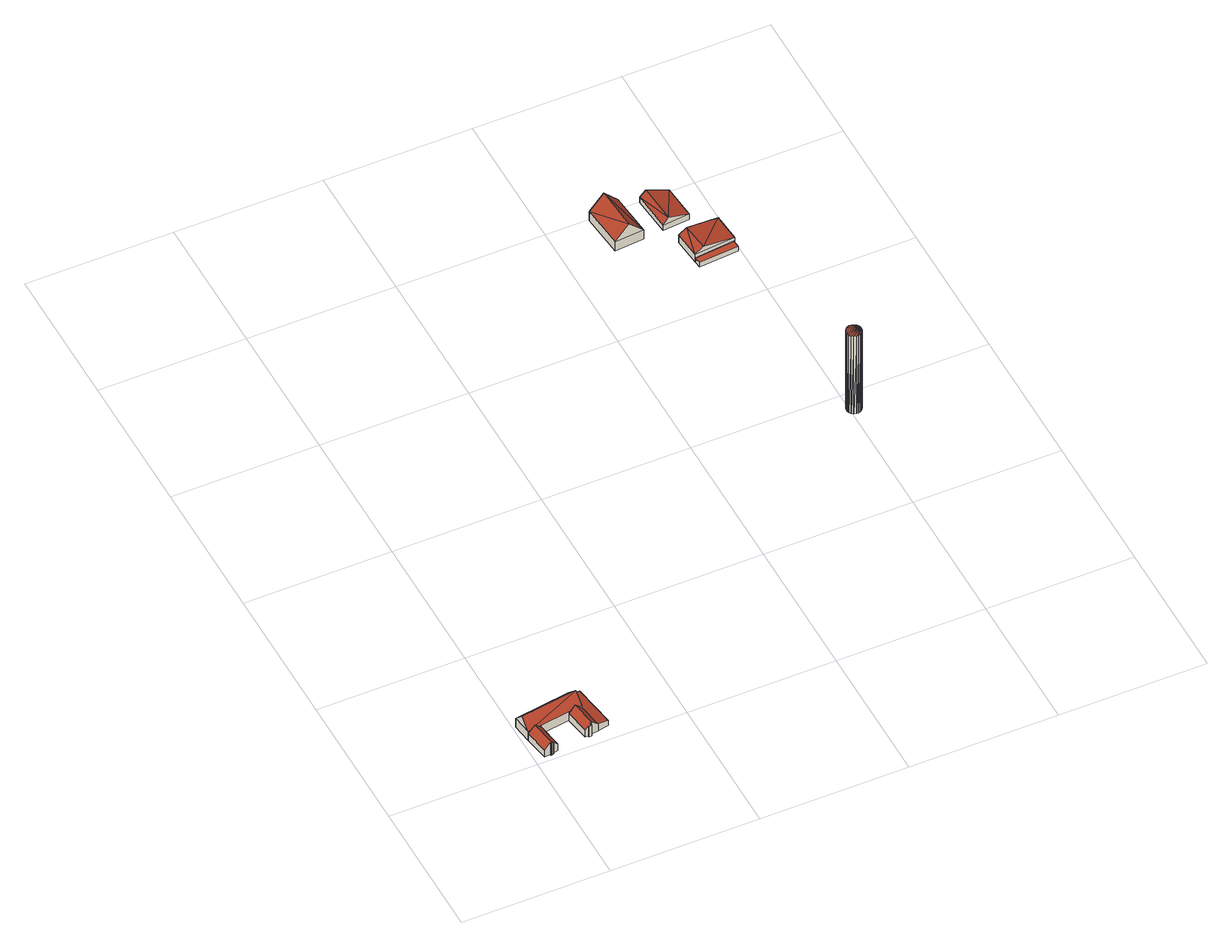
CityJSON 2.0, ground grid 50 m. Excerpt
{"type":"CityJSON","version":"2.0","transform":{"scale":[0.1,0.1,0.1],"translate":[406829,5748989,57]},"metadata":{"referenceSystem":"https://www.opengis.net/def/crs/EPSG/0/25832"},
"CityObjects":{
"building1":{"type":"Building","attributes":{"Gemeindeschluessel":"05515000","Geometrietyp2DReferenz":"3000","function":"31001_1000"},"address":[{"country":"Germany","locality":"Münster","thoroughfareNumber":"420","thoroughfareName":"Westfalenstraße"},{"country":"Germany","locality":"Münster","thoroughfareNumber":"422","thoroughfareName":"Westfalenstraße"}],"children":["building1-1","building1-2","building1-3"]},
"building1-1":{"type":"BuildingPart","attributes":{"roofType":"3100","measuredHeight":5.31},"parents":["building1"],"geometry":[{"type":"Solid","lod":"2","boundaries":[[[[0,1,2,3]],[[4,5,6,7]],[[8,9,5,4]],[[10,11,9,8]],[[12,13,11,10]],[[14,15,13,12]],[[16,17,15,14]],[[3,2,17,16]],[[10,8,4,7,18,19,12]],[[20,0,3,16,14,12,19]],[[1,21,6,5,9,11,13,15,17,2]],[[20,19,22]],[[1,0,20,22,21]],[[22,19,18]],[[22,18,7,6,21]]]],"semantics":{"surfaces":[{"type":"WallSurface"},{"type":"RoofSurface"},{"type":"GroundSurface"},{"type":"ClosureSurface"}],"values":[[0,0,0,0,0,0,0,0,1,1,2,0,3,0,3]]}}]},
"building1-2":{"type":"BuildingPart","attributes":{"roofType":"3100","measuredHeight":7.34},"parents":["building1"],"geometry":[{"type":"Solid","lod":"2","boundaries":[[[[23,24,25,26,27]],[[28,7,6,29,30,31]],[[32,33,1,0,34]],[[27,26,33,32]],[[35,36,27]],[[27,32,35]],[[36,35,34]],[[34,20,22,18,28,31,37,38,39,23,36]],[[35,32,34]],[[36,23,27]],[[25,40,29,6,21,1,33,26]],[[23,39,24]],[[37,31,30]],[[40,38,37,30,29]],[[25,24,39,38,40]],[[28,18,7]],[[20,34,0]],[[21,22,20,0,1]],[[6,7,18,22,21]]]],"semantics":{"surfaces":[{"type":"WallSurface"},{"type":"RoofSurface"},{"type":"GroundSurface"},{"type":"ClosureSurface"}],"values":[[0,0,0,0,1,1,1,1,0,0,2,0,0,3,3,0,0,3,3]]}}]},
"building1-3":{"type":"BuildingPart","attributes":{"roofType":"3100","measuredHeight":5.26},"parents":["building1"],"geometry":[{"type":"Solid","lod":"2","boundaries":[[[[41,42,43,44]],[[45,46,42,41]],[[30,29,46,45]],[[47,48,25,24]],[[49,50,48,47]],[[51,52,50,49]],[[53,54,52,51]],[[55,56,54,53]],[[44,43,56,55]],[[49,47,24,39,57,51]],[[37,30,45,41,44,55,53,51,57]],[[42,46,29,40,25,48,50,52,54,56,43]],[[37,57,38]],[[29,30,37,38,40]],[[38,57,39]],[[38,39,24,25,40]]]],"semantics":{"surfaces":[{"type":"WallSurface"},{"type":"RoofSurface"},{"type":"GroundSurface"},{"type":"ClosureSurface"}],"values":[[0,0,0,0,0,0,0,0,0,1,1,2,0,3,0,3]]}}]},
"building2":{"type":"Building","attributes":{"Gemeindeschluessel":"05515000","Geometrietyp2DReferenz":"3000","function":"51009_1610","roofType":"2100","measuredHeight":2.91},"geometry":[{"type":"Solid","lod":"2","boundaries":[[[[58,59,60,61]],[[62,63,59,58]],[[64,65,63,62]],[[61,60,65,64]],[[62,58,61,64]],[[59,63,65,60]]]],"semantics":{"surfaces":[{"type":"WallSurface"},{"type":"RoofSurface"},{"type":"GroundSurface"}],"values":[[0,0,0,0,1,2]]}}]},
"building3":{"type":"Building","attributes":{"Gemeindeschluessel":"05515000","Geometrietyp2DReferenz":"3000","function":"31001_1000","roofType":"3100","measuredHeight":9.1},"address":[{"country":"Germany","locality":"Münster","thoroughfareNumber":"311","thoroughfareName":"Westfalenstraße"}],"geometry":[{"type":"Solid","lod":"2","boundaries":[[[[66,67,68,69]],[[70,71,67,66]],[[72,73,71,70]],[[69,68,73,72]],[[66,74,70]],[[72,75,69]],[[75,74,66]],[[66,69,75]],[[72,70,74]],[[74,75,72]],[[67,71,73,68]]]],"semantics":{"surfaces":[{"type":"WallSurface"},{"type":"RoofSurface"},{"type":"GroundSurface"}],"values":[[0,0,0,0,0,0,1,1,1,1,2]]}}]},
"building4":{"type":"Building","attributes":{"Geometrietyp2DReferenz":"1000","Gemeindeschluessel":"05515000","function":"51002_1251","roofType":"9999","measuredHeight":33.19},"geometry":[{"type":"Solid","lod":"2","boundaries":[[[[76,77,78]],[[77,79,78]],[[80,81,76]],[[81,77,76]],[[82,83,80]],[[83,81,80]],[[84,85,82]],[[85,83,82]],[[86,87,84]],[[87,85,84]],[[88,89,86]],[[89,87,86]],[[90,91,88]],[[91,89,88]],[[92,93,90]],[[93,91,90]],[[94,95,92]],[[95,93,92]],[[96,97,94]],[[97,95,94]],[[98,99,96]],[[99,97,96]],[[100,101,98]],[[101,99,98]],[[102,103,100]],[[103,101,100]],[[104,105,102]],[[105,103,102]],[[106,107,104]],[[107,105,104]],[[108,109,106]],[[109,107,106]],[[110,111,108]],[[111,109,108]],[[112,113,110]],[[113,111,110]],[[114,115,112]],[[115,113,112]],[[78,79,114]],[[79,115,114]],[[79,77,115]],[[77,81,115]],[[81,83,115]],[[83,85,115]],[[85,87,115]],[[87,89,115]],[[89,91,115]],[[91,93,115]],[[93,95,115]],[[95,97,115]],[[97,99,115]],[[99,101,115]],[[101,103,115]],[[103,105,115]],[[105,107,115]],[[107,109,115]],[[109,111,115]],[[111,113,115]],[[76,78,80]],[[78,114,80]],[[114,112,80]],[[112,110,80]],[[110,108,80]],[[108,106,80]],[[106,104,80]],[[104,102,80]],[[102,100,80]],[[100,98,80]],[[98,96,80]],[[96,94,80]],[[94,92,80]],[[92,90,80]],[[90,88,80]],[[88,86,80]],[[86,84,80]],[[84,82,80]]]],"semantics":{"surfaces":[{"type":"WallSurface"},{"type":"GroundSurface"},{"type":"RoofSurface"}],"values":[[0,0,0,0,0,0,0,0,0,0,0,0,0,0,0,0,0,0,0,0,0,0,0,0,0,0,0,0,0,0,0,0,0,0,0,0,0,0,0,0,1,1,1,1,1,1,1,1,1,1,1,1,1,1,1,1,1,1,2,2,2,2,2,2,2,2,2,2,2,2,2,2,2,2,2,2]]}}]},
"building5":{"type":"Building","attributes":{"Gemeindeschluessel":"05515000","Geometrietyp2DReferenz":"3000","function":"31001_2700","roofType":"1000","measuredHeight":1.76},"geometry":[{"type":"Solid","lod":"2","boundaries":[[[[116,117,118,119]],[[120,121,117,116]],[[122,123,121,120]],[[119,118,123,122]],[[120,116,119,122]],[[117,121,123,118]]]],"semantics":{"surfaces":[{"type":"WallSurface"},{"type":"RoofSurface"},{"type":"GroundSurface"}],"values":[[0,0,0,0,1,2]]}}]},
"building6":{"type":"Building","attributes":{"Gemeindeschluessel":"05515000","Geometrietyp2DReferenz":"3000","function":"31001_2700","roofType":"3100","measuredHeight":4.73},"geometry":[{"type":"Solid","lod":"2","boundaries":[[[[124,125,126,127]],[[128,129,125,124]],[[130,131,129,128]],[[127,126,131,130]],[[124,132,128]],[[130,133,127]],[[133,132,124]],[[124,127,133]],[[133,130,128]],[[128,132,133]],[[125,129,131,126]]]],"semantics":{"surfaces":[{"type":"WallSurface"},{"type":"RoofSurface"},{"type":"GroundSurface"}],"values":[[0,0,0,0,0,0,1,1,1,1,2]]}}]},
"building7":{"type":"Building","attributes":{"Gemeindeschluessel":"05515000","Geometrietyp2DReferenz":"3000","function":"31001_2700","roofType":"5000","measuredHeight":4.99},"geometry":[{"type":"Solid","lod":"2","boundaries":[[[[134,135,118,136]],[[137,138,135,134]],[[139,140,138,137]],[[136,118,140,139]],[[141,139,137]],[[137,142,141]],[[136,141,142]],[[142,134,136]],[[134,142,137]],[[139,141,136]],[[135,138,140,118]]]],"semantics":{"surfaces":[{"type":"WallSurface"},{"type":"RoofSurface"},{"type":"GroundSurface"}],"values":[[0,0,0,0,1,1,1,1,0,0,2]]}}]}
},
"vertices":[
[15,94,50],[15,94,20],[28,9,20],[28,9,49],[75,16,49],[75,16,20],[62,101,20],[62,101,49],[56,13,69],[56,13,20],[57,8,69],[57,8,20],[53,7,73],[53,7,20],[48,6,69],[48,6,20],[48,12,69],[48,12,20],[56,100,56],[39,97,73],[22,95,56],[39,97,20],[39,97,56],
[208,123,56],[208,123,49],[208,123,20],[197,190,20],[197,190,56],[62,101,56],[161,116,20],[161,116,49],[161,116,56],[5,161,56],[5,161,20],[15,94,56],[10,128,94],[203,156,94],[167,117,56],[184,119,56],[201,122,56],[184,119,20],
[185,32,61],[185,32,20],[186,26,20],[186,26,60],[174,31,49],[174,31,20],[221,39,49],[221,39,20],[221,38,49],[221,38,20],[197,34,73],[197,34,20],[192,33,68],[192,33,20],[194,27,68],[194,27,20],[184,119,73],
[221,39,48],[221,39,19],[259,45,19],[259,45,40],[197,190,48],[197,190,19],[236,196,40],[236,196,19],
[1146,1995,49],[1146,1995,10],[1159,1845,10],[1159,1845,49],[1246,2004,49],[1246,2004,10],[1259,1854,49],[1259,1854,10],[1196,2000,101],[1209,1850,101],
[1537,944,344],[1537,944,12],[1532,951,344],[1532,951,12],[1539,937,344],[1539,937,12],[1539,929,344],[1539,929,12],[1537,922,344],[1537,922,12],[1532,915,344],[1532,915,12],[1526,911,344],[1526,911,12],[1519,908,344],[1519,908,12],[1511,908,344],[1511,908,12],[1503,911,344],[1503,911,12],[1497,915,344],[1497,915,12],[1492,922,344],[1492,922,12],[1490,929,344],[1490,929,12],[1490,937,344],[1490,937,12],[1492,944,344],[1492,944,12],[1497,951,344],[1497,951,12],[1503,955,344],[1503,955,12],[1511,958,344],[1511,958,12],[1519,958,344],[1519,958,12],[1526,955,344],[1526,955,12],
[1492,1711,27],[1492,1711,9],[1357,1699,9],[1357,1699,27],[1494,1685,27],[1494,1685,9],[1360,1675,27],[1360,1675,9],
[1317,1998,32],[1317,1998,9],[1328,1860,9],[1328,1860,32],[1410,1986,32],[1410,1986,9],[1419,1868,32],[1419,1868,9],[1335,1996,56],[1347,1861,56],
[1348,1795,42],[1348,1795,9],[1357,1699,42],[1486,1808,42],[1486,1808,9],[1494,1711,42],[1494,1711,9],[1386,1702,59],[1376,1797,59]
]}
